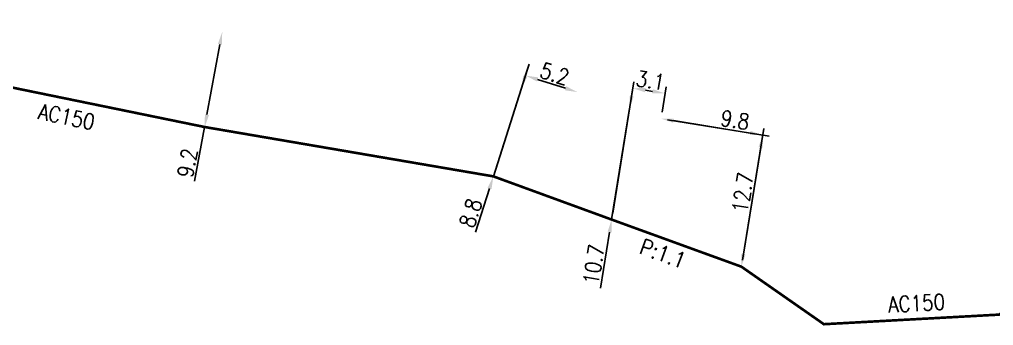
# Model space of a CAD drawing. Header units: millimetres. Extents: x 113999 to 115000, y 123996 to 125006.
# Drawn here: x 114552.2 to 114644.8, y 124946.6 to 124975.8 of the extents above; entities that cross this region are included whole.
import ezdxf

# ---------------------------------------------------------------- set-up
doc = ezdxf.new("R2010")
doc.units = ezdxf.units.MM
doc.header["$PDMODE"] = 34
doc.linetypes.add('L_25_AP', pattern=[2000, 1000, 1000])
doc.layers.get('Defpoints').update_dxf_attribs({"linetype": 'CONTINUOUS'})
doc.layers.add('L_150', color=1, linetype='CONTINUOUS')
doc.styles.get("Standard").update_dxf_attribs({"font": 'romans.shx', "width": 0.85})
doc.dimstyles.get("Standard").update_dxf_attribs({"dimtxt": 1.5, "dimasz": 1.2, "dimexe": 0.625, "dimexo": 0.625, "dimgap": 0.25, "dimtad": 1, "dimdec": 1, "dimzin": 0, "dimdsep": 46, "dimtxsty": 'Standard', "dimcen": -0.5, "dimadec": 0, "dimazin": 0, "dimtfac": 1, "dimtdec": 1, "dimtmove": 0, "dimatfit": 3, "dimfxl": 0, "dimtolj": 1, "dimtzin": 0, "dimarcsym": 0})

# ---------------------------------------------------------------- blocks, each defined once
blk = doc.blocks.new('*D138')
at = {"layer": 'Defpoints', "color": 0, "linetype": 'Continuous', "transparency": 16777216}
for p in [(114605.241, 124968.87), (114605.241, 124968.87), (114597.233, 124960.846)]:
    blk.add_point(p, dxfattribs=at)
at = {"layer": 'L_150', "color": 0, "linetype": 'Continuous', "lineweight": -2, "transparency": 16777216}
for p, q in [((114597.422, 124961.442), (114600.475, 124971.042)), ((114601.429, 124970.082), (114604.098, 124969.234))]:
    blk.add_line(p, q, dxfattribs=at)
at = {"layer": 'L_150', "color": 0, "linetype": 'Continuous', "transparency": 16777216}
for points in [[(114601.49, 124970.273), (114601.369, 124969.892), (114600.286, 124970.446)], [(114604.158, 124969.424), (114604.037, 124969.043), (114605.241, 124968.87)]]:
    blk.add_solid(points, dxfattribs=at)
at = {"layer": 'L_150', "color": 0, "linetype": 'Continuous', "transparency": 16777216, "insert": (114603.067, 124970.611), "char_height": 1.5, "attachment_point": 5, "rotation": 342.35735}
blk.add_mtext('\\A1;5.2', dxfattribs=at)
blk = doc.blocks.new('*D139')
at = {"layer": 'Defpoints', "color": 0, "linetype": 'Continuous', "transparency": 16777216}
for p in [(114571.437, 124974.595), (114571.437, 124974.595), (114569.768, 124965.547)]:
    blk.add_point(p, dxfattribs=at)
at = {"layer": 'L_150', "color": 0, "linetype": 'Continuous', "lineweight": -2, "transparency": 16777216}
for p, q in [((114571.22, 124973.414), (114569.986, 124966.727)), ((114569.768, 124965.547), (114568.816, 124960.386))]:
    blk.add_line(p, q, dxfattribs=at)
at = {"layer": 'L_150', "color": 0, "linetype": 'Continuous', "transparency": 16777216}
for points in [[(114571.023, 124973.451), (114571.416, 124973.378), (114571.437, 124974.595)], [(114569.789, 124966.764), (114570.183, 124966.691), (114569.768, 124965.547)]]:
    blk.add_solid(points, dxfattribs=at)
at = {"layer": 'L_150', "color": 0, "linetype": 'Continuous', "transparency": 16777216, "insert": (114568.121, 124962.127), "char_height": 1.5, "attachment_point": 5, "rotation": 79.54861}
blk.add_mtext('\\A1;9.2', dxfattribs=at)
blk = doc.blocks.new('*D411')
at = {"layer": 'Defpoints', "color": 0, "linetype": 'Continuous', "transparency": 16777216}
for p in [(114610.192, 124967.296), (114610.192, 124967.296), (114608.485, 124956.733)]:
    blk.add_point(p, dxfattribs=at)
at = {"layer": 'L_150', "color": 0, "linetype": 'Continuous', "lineweight": -2, "transparency": 16777216}
for p, q in [((114610.383, 124968.48), (114610.574, 124969.665)), ((114610.192, 124967.296), (114608.485, 124956.733)), ((114608.294, 124955.548), (114607.432, 124950.214))]:
    blk.add_line(p, q, dxfattribs=at)
at = {"layer": 'L_150', "color": 0, "linetype": 'Continuous', "transparency": 16777216}
for points in [[(114610.186, 124968.512), (114610.58, 124968.448), (114610.192, 124967.296)], [(114608.097, 124955.58), (114608.492, 124955.516), (114608.485, 124956.733)]]:
    blk.add_solid(points, dxfattribs=at)
at = {"layer": 'L_150', "color": 0, "linetype": 'Continuous', "transparency": 16777216, "insert": (114606.78, 124952.448), "char_height": 1.5, "attachment_point": 5, "rotation": 80.82449}
blk.add_mtext('\\A1;10.7', dxfattribs=at)
blk = doc.blocks.new('*D412')
at = {"layer": 'Defpoints', "color": 0, "linetype": 'Continuous', "ltscale": 0.5, "transparency": 16777216}
for p in [(114610.506, 124969.244), (114613.178, 124966.346), (114608.485, 124956.733)]:
    blk.add_point(p, dxfattribs=at)
at = {"layer": 'L_150', "color": 0, "linetype": 'Continuous', "lineweight": -2, "ltscale": 0.5, "transparency": 16777216}
for p, q in [((114608.585, 124957.35), (114610.606, 124969.861)), ((114612.382, 124968.941), (114611.691, 124969.052)), ((114613.278, 124966.963), (114613.666, 124969.366))]:
    blk.add_line(p, q, dxfattribs=at)
at = {"layer": 'L_150', "color": 0, "linetype": 'Continuous', "ltscale": 0.5, "transparency": 16777216}
for points in [[(114611.723, 124969.25), (114611.659, 124968.855), (114610.506, 124969.244)], [(114612.414, 124969.138), (114612.35, 124968.743), (114613.567, 124968.749)]]:
    blk.add_solid(points, dxfattribs=at)
at = {"layer": 'L_150', "color": 0, "linetype": 'Continuous', "ltscale": 0.5, "transparency": 16777216, "insert": (114612.177, 124969.987), "char_height": 1.5, "attachment_point": 5, "rotation": 350.82449}
blk.add_mtext('\\A1;3.1', dxfattribs=at)
blk = doc.blocks.new('*D413')
at = {"layer": 'Defpoints', "color": 0, "linetype": 'Continuous', "transparency": 16777216}
for p in [(114613.178, 124966.346), (114622.853, 124964.783), (114620.828, 124952.246)]:
    blk.add_point(p, dxfattribs=at)
at = {"layer": 'L_150', "color": 0, "linetype": 'Continuous', "lineweight": -2, "transparency": 16777216}
for p, q in [((114613.795, 124966.246), (114623.47, 124964.683)), ((114621.019, 124953.43), (114622.662, 124963.598))]:
    blk.add_line(p, q, dxfattribs=at)
at = {"layer": 'L_150', "color": 0, "linetype": 'Continuous', "transparency": 16777216}
for points in [[(114622.464, 124963.63), (114622.859, 124963.567), (114622.853, 124964.783)], [(114620.822, 124953.462), (114621.217, 124953.398), (114620.828, 124952.246)]]:
    blk.add_solid(points, dxfattribs=at)
at = {"layer": 'L_150', "color": 0, "linetype": 'Continuous', "transparency": 16777216, "insert": (114620.953, 124959.291), "char_height": 1.5, "attachment_point": 5, "rotation": 80.82449}
blk.add_mtext('\\A1;12.7', dxfattribs=at)
blk = doc.blocks.new('*D414')
at = {"layer": 'Defpoints', "color": 0, "linetype": 'Continuous', "ltscale": 0.5, "transparency": 16777216}
for p in [(114613.178, 124966.346), (114613.178, 124966.346), (114620.828, 124952.246)]:
    blk.add_point(p, dxfattribs=at)
at = {"layer": 'L_150', "color": 0, "linetype": 'Continuous', "lineweight": -2, "ltscale": 0.5, "transparency": 16777216}
for p, q in [((114621.668, 124964.974), (114614.363, 124966.154)), ((114620.928, 124952.863), (114622.953, 124965.4))]:
    blk.add_line(p, q, dxfattribs=at)
at = {"layer": 'L_150', "color": 0, "linetype": 'Continuous', "ltscale": 0.5, "transparency": 16777216}
for points in [[(114614.395, 124966.352), (114614.331, 124965.957), (114613.178, 124966.346)], [(114621.7, 124965.172), (114621.636, 124964.777), (114622.853, 124964.783)]]:
    blk.add_solid(points, dxfattribs=at)
at = {"layer": 'L_150', "color": 0, "linetype": 'Continuous', "ltscale": 0.5, "transparency": 16777216, "insert": (114620.229, 124966.22), "char_height": 1.5, "attachment_point": 5, "rotation": 350.82449}
blk.add_mtext('\\A1;9.8', dxfattribs=at)
blk = doc.blocks.new('*D415')
at = {"layer": 'Defpoints', "color": 0, "linetype": 'Continuous', "transparency": 16777216}
for p in [(114599.9, 124969.233), (114599.9, 124969.233), (114597.233, 124960.846)]:
    blk.add_point(p, dxfattribs=at)
at = {"layer": 'L_150', "color": 0, "linetype": 'Continuous', "lineweight": -2, "transparency": 16777216}
for p, q in [((114600.264, 124970.376), (114600.627, 124971.52)), ((114599.9, 124969.233), (114597.233, 124960.846)), ((114596.869, 124959.703), (114595.544, 124955.537))]:
    blk.add_line(p, q, dxfattribs=at)
at = {"layer": 'L_150', "color": 0, "linetype": 'Continuous', "transparency": 16777216}
for points in [[(114600.073, 124970.437), (114600.454, 124970.315), (114599.9, 124969.233)], [(114596.679, 124959.763), (114597.06, 124959.642), (114597.233, 124960.846)]]:
    blk.add_solid(points, dxfattribs=at)
at = {"layer": 'L_150', "color": 0, "linetype": 'Continuous', "transparency": 16777216, "insert": (114595.072, 124957.351), "char_height": 1.5, "attachment_point": 5, "rotation": 72.35735}
blk.add_mtext('\\A1;8.8', dxfattribs=at)

msp = doc.modelspace()

# ---------------------------------------------------------------- linework, layer by layer
at = {"layer": 'L_150', "linetype": 'L_25_AP', "ltscale": 0.5, "const_width": 0.25}
msp.add_lwpolyline([(114526.241, 124975.664), (114534.039, 124973.416), (114540.484, 124971.558), (114569.768, 124965.547), (114597.233, 124960.846), (114608.485, 124956.733), (114620.828, 124952.246), (114628.675, 124946.769), (114645.337, 124947.681), (114654.24, 124953.3), (114669.58, 124956.329), (114674.654, 124957.331), (114676.986, 124957.751), (114677.568, 124957.359)], dxfattribs=at)

# ---------------------------------------------------------------- texts
at = {"layer": 'L_150', "linetype": 'Continuous', "width": 0.85}
for rotation, p in [(348.27123, (114553.833, 124966.337)), (3.13341, (114634.836, 124947.867))]:
    msp.add_text('AC150', height=1.5, rotation=rotation, dxfattribs=at).set_placement(p)
at = {"layer": 'L_150', "linetype": 'Continuous', "ltscale": 0.5, "width": 0.85}
msp.add_text('P:1.1', height=1.5, rotation=340.09307, dxfattribs=at).set_placement((114611.034, 124953.54))

# ---------------------------------------------------------------- dimensions: what is measured, and where the dimension line sits
at = {"layer": 'L_150', "linetype": 'Continuous'}
for base, p1, p2, angle, picture, middle in [((114571.437, 124974.595), (114569.768, 124965.547), (114571.437, 124974.595), 259.54861, '*D139', (114569.104, 124961.945)), ((114605.241, 124968.87), (114597.233, 124960.846), (114605.241, 124968.87), 162.35735, '*D138', (114602.764, 124969.658))]:
    dim = msp.add_linear_dim(base=base, p1=p1, p2=p2, angle=angle, dimstyle='Standard', dxfattribs=at)
    dim.commit()
    dim.dimension.update_dxf_attribs({"geometry": picture, "text_midpoint": middle, "dimtype": 160})
for base, p1, p2, angle, picture, middle in [((114599.9, 124969.233), (114597.233, 124960.846), (114599.9, 124969.233), 252.35735, '*D415', (114596.025, 124957.048)), ((114610.192, 124967.296), (114608.485, 124956.733), (114610.192, 124967.296), 260.82449, '*D411', (114607.768, 124952.288)), ((114622.853, 124964.783), (114620.828, 124952.246), (114613.178, 124966.346), 260.82449, '*D413', (114621.94, 124959.131))]:
    dim = msp.add_linear_dim(base=base, p1=p1, p2=p2, angle=angle, dimstyle='Standard', override={"dimatfit": 0}, dxfattribs=at)
    dim.commit()
    dim.dimension.update_dxf_attribs({"geometry": picture, "text_midpoint": middle, "dimtype": 160})
at = {"layer": 'L_150', "linetype": 'Continuous', "ltscale": 0.5}
for base, p1, p2, picture, middle in [((114610.506, 124969.244), (114613.178, 124966.346), (114608.485, 124956.733), '*D412', (114612.018, 124969)), ((114613.178, 124966.346), (114620.828, 124952.246), (114613.178, 124966.346), '*D414', (114620.069, 124965.233))]:
    dim = msp.add_linear_dim(base=base, p1=p1, p2=p2, angle=350.82449, dimstyle='Standard', dxfattribs=at)
    dim.commit()
    dim.dimension.update_dxf_attribs({"geometry": picture, "text_midpoint": middle, "dimtype": 160})

doc.saveas('drawing.dxf')
